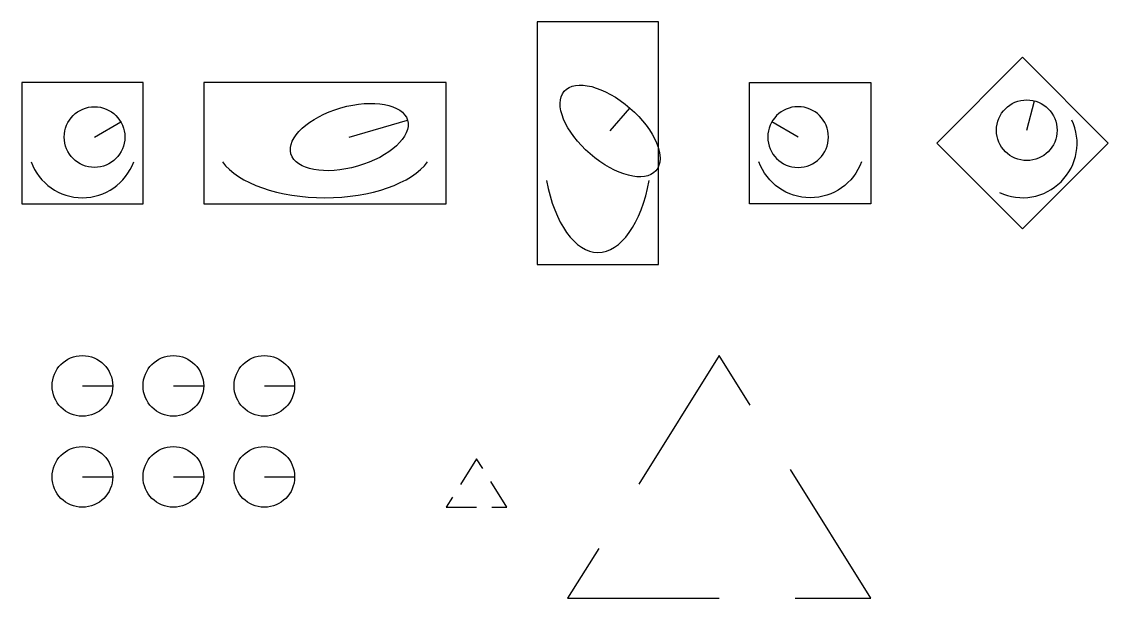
# Model space of a CAD drawing. Header units: millimetres. Extents: x -1 to 16.9, y -7.5 to 2.
import ezdxf

# ---------------------------------------------------------------- set-up
doc = ezdxf.new("R2010")
doc.units = ezdxf.units.MM
doc.linetypes.add('DASHED', pattern=[0.75, 0.5, -0.25])
doc.layers.get('0').update_dxf_attribs({"linetype": 'CONTINUOUS'})

# ---------------------------------------------------------------- blocks, each defined once
blk = doc.blocks.new('INNER')
blk.add_line((0, 0), (0.5, 0))
blk.add_circle((0, 0), 0.5)
blk = doc.blocks.new('OUTER')
blk.add_lwpolyline([(-1, -1), (1, -1), (1, 1), (-1, 1)], close=True)
blk.add_arc((0, 0), 0.9, 200, 340)
at = {"rotation": 30}
blk.add_blockref('INNER', (0.2, 0.1), dxfattribs=at)
blk = doc.blocks.new('DASHED_TRI')
at = {"linetype": 'DASHED'}
blk.add_lwpolyline([(0, 0), (1, 0), (0.5, 0.8)], close=True, dxfattribs=at)

msp = doc.modelspace()

# ---------------------------------------------------------------- block references
at = {"yscale": 2}
msp.add_blockref('OUTER', (8.5, 0), dxfattribs=at)
at = {"rotation": 45}
msp.add_blockref('OUTER', (15.5, 0), dxfattribs=at)
for name, p in [('OUTER', (0, 0)), ('DASHED_TRI', (6, -6))]:
    msp.add_blockref(name, p)
for p, xscale in [((4, 0), 2), ((12, 0), -1)]:
    msp.add_blockref('OUTER', p, dxfattribs=dict(xscale=xscale))
at = {"row_count": 2, "column_count": 3, "row_spacing": -1.5, "column_spacing": 1.5}
msp.add_blockref('INNER', (0, -4), dxfattribs=at)
at = {"xscale": 5, "yscale": 5}
msp.add_blockref('DASHED_TRI', (8, -7.5), dxfattribs=at)

doc.saveas('drawing.dxf')
